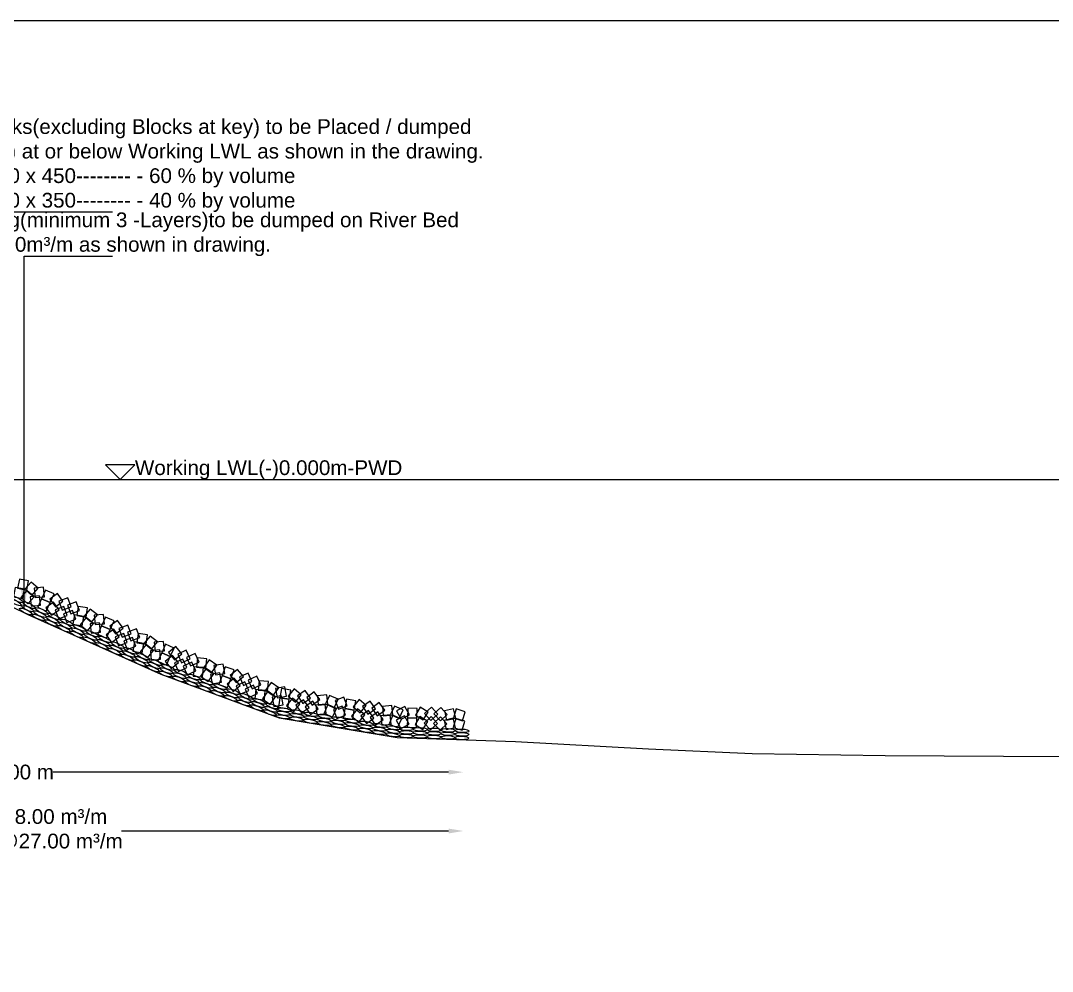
# Model space of a CAD drawing. Header units: inches. Extents: x 89000 to 1304432, y -10828 to 220529.
# Drawn here: x 854501 to 858004, y 175971 to 179201 of the extents above; entities that cross this region are included whole.
import ezdxf

# ---------------------------------------------------------------- set-up
doc = ezdxf.new("R2010")
doc.units = ezdxf.units.IN
doc.header["$LTSCALE"] = 7
doc.header["$MEASUREMENT"] = 0
for name, color, linetype, lineweight in [('Cross Section Labels', 7, 'Continuous', 9), ('Existing_Bed_Level for Xsection', 7, 'Continuous', 25), ('Long Section Labels', 7, 'Continuous', 9)]:
    doc.layers.add(name, color=color, linetype=linetype, lineweight=lineweight)
doc.styles.get("Standard").update_dxf_attribs({"font": 'arial.ttf'})
doc.dimstyles.new('Appron Lebeling Style', dxfattribs={"dimtxt": 50, "dimasz": 50, "dimexe": 0.18, "dimexo": 0.0625, "dimgap": 0.09, "dimtad": 0, "dimtih": 1, "dimtoh": 1, "dimdec": 4, "dimzin": 0, "dimdsep": 46, "dimtxsty": 'Standard', "dimcen": 0.09, "dimse1": 1, "dimse2": 1, "dimadec": 0, "dimazin": 0, "dimtfac": 1, "dimtdec": 4, "dimtofl": 0, "dimtmove": 0, "dimatfit": 3, "dimfxl": 1, "dimtolj": 1, "dimtzin": 0, "dimarcsym": 0})
doc.dimstyles.get("Standard").update_dxf_attribs({"dimtxt": 0.18, "dimasz": 0.18, "dimexe": 0.18, "dimexo": 0.0625, "dimgap": 0.09, "dimtad": 0, "dimtih": 1, "dimtoh": 1, "dimdec": 4, "dimzin": 0, "dimdsep": 46, "dimtxsty": 'Standard', "dimcen": 0.09, "dimadec": 0, "dimazin": 0, "dimtfac": 1, "dimtdec": 4, "dimtofl": 0, "dimtmove": 0, "dimatfit": 3, "dimfxl": 1, "dimtolj": 1, "dimtzin": 0, "dimarcsym": 0})

# ---------------------------------------------------------------- blocks, each defined once
blk = doc.blocks.new('*D86')
at = {"layer": 'Cross Section Labels', "color": 0, "lineweight": -2, "transparency": 16777216}
for p, q in [((853021.5, 176648.1), (854363.9, 176648.1)), ((855953.5, 176648.1), (854611.1, 176648.1))]:
    blk.add_line(p, q, dxfattribs=at)
at = {"layer": 'Cross Section Labels', "color": 0, "transparency": 16777216}
for points in [[(853021.5, 176656.4), (853021.5, 176639.8), (852971.5, 176648.1)], [(855953.5, 176656.4), (855953.5, 176639.8), (856003.5, 176648.1)]]:
    blk.add_solid(points, dxfattribs=at)
at = {"layer": 'Defpoints', "color": 0, "transparency": 16777216}
for p in [(852971.5, 177642.1), (856003.5, 176758), (856003.5, 176648.1)]:
    blk.add_point(p, dxfattribs=at)
at = {"layer": 'Cross Section Labels', "color": 0, "transparency": 16777216, "insert": (854487.5, 176648.1), "char_height": 50, "attachment_point": 5}
blk.add_mtext('\\A1;45.00 m', dxfattribs=at)
blk = doc.blocks.new('*D87')
at = {"layer": 'Cross Section Labels', "color": 0, "lineweight": -2, "transparency": 16777216}
for p, q in [((853021.5, 176448.1), (854131.9, 176448.1)), ((855953.5, 176448.1), (854843.1, 176448.1))]:
    blk.add_line(p, q, dxfattribs=at)
at = {"layer": 'Cross Section Labels', "color": 0, "transparency": 16777216}
for points in [[(853021.5, 176456.4), (853021.5, 176439.8), (852971.5, 176448.1)], [(855953.5, 176456.4), (855953.5, 176439.8), (856003.5, 176448.1)]]:
    blk.add_solid(points, dxfattribs=at)
at = {"layer": 'Defpoints', "color": 0, "transparency": 16777216}
for p in [(852971.5, 177642.1), (856003.5, 176758), (856003.5, 176448.1)]:
    blk.add_point(p, dxfattribs=at)
at = {"layer": 'Cross Section Labels', "color": 0, "transparency": 16777216, "insert": (854487.5, 176448.1), "char_height": 50, "attachment_point": 5}
blk.add_mtext('\\A1;Block @18.00 m³/m ^JGoo Bag @27.00 m³/m ', dxfattribs=at)
blk = doc.blocks.new('*D88')
at = {"layer": 'Cross Section Labels', "color": 0, "lineweight": -2, "transparency": 16777216}
for p, q in [((853021.5, 176648.1), (854363.9, 176648.1)), ((855953.5, 176648.1), (854611.1, 176648.1))]:
    blk.add_line(p, q, dxfattribs=at)
at = {"layer": 'Cross Section Labels', "color": 0, "transparency": 16777216}
for points in [[(853021.5, 176656.4), (853021.5, 176639.8), (852971.5, 176648.1)], [(855953.5, 176656.4), (855953.5, 176639.8), (856003.5, 176648.1)]]:
    blk.add_solid(points, dxfattribs=at)
at = {"layer": 'Defpoints', "color": 0, "transparency": 16777216}
for p in [(852971.5, 177642.1), (856003.5, 176758), (856003.5, 176648.1)]:
    blk.add_point(p, dxfattribs=at)
at = {"layer": 'Cross Section Labels', "color": 0, "transparency": 16777216, "insert": (854487.5, 176648.1), "char_height": 50, "attachment_point": 5}
blk.add_mtext('\\A1;45.00 m', dxfattribs=at)
blk = doc.blocks.new('*D89')
at = {"layer": 'Cross Section Labels', "color": 0, "lineweight": -2, "transparency": 16777216}
for p, q in [((853021.5, 176448.1), (854131.9, 176448.1)), ((855953.5, 176448.1), (854843.1, 176448.1))]:
    blk.add_line(p, q, dxfattribs=at)
at = {"layer": 'Cross Section Labels', "color": 0, "transparency": 16777216}
for points in [[(853021.5, 176456.4), (853021.5, 176439.8), (852971.5, 176448.1)], [(855953.5, 176456.4), (855953.5, 176439.8), (856003.5, 176448.1)]]:
    blk.add_solid(points, dxfattribs=at)
at = {"layer": 'Defpoints', "color": 0, "transparency": 16777216}
for p in [(852971.5, 177642.1), (856003.5, 176758), (856003.5, 176448.1)]:
    blk.add_point(p, dxfattribs=at)
at = {"layer": 'Cross Section Labels', "color": 0, "transparency": 16777216, "insert": (854487.5, 176448.1), "char_height": 50, "attachment_point": 5}
blk.add_mtext('\\A1;Block @18.00 m³/m ^JGoo Bag @27.00 m³/m ', dxfattribs=at)

msp = doc.modelspace()

# ---------------------------------------------------------------- linework, layer by layer
msp.add_lwpolyline([(851459.68143, 179200.63194), (861459.68143, 179200.63194), (861459.68143, 172129.63194), (851459.68143, 172129.63194)], close=True)
at = {"layer": 'Cross Section Labels'}
msp.add_lwpolyline([(854838.54199, 177642.09194), (854888.54199, 177692.09194), (854788.54199, 177692.09194)], close=True, dxfattribs=at)
msp.add_lwpolyline([(854838.54199, 177642.09194), (854888.54199, 177692.09194), (854788.54199, 177692.09194)], close=True, dxfattribs=at)
at = {"layer": 'Existing_Bed_Level for Xsection'}
for points in [[(852459.68143, 177686.11194), (852598.67595, 177677.59194), (852737.71897, 177661.97194), (852876.76198, 177649.19194), (853085.27801, 177633.57194), (853224.32102, 177615.82194), (853432.83705, 177599.49194), (853571.88006, 177573.22194), (853780.39609, 177537.01194), (854173.10112, 177355.96194), (854525.12647, 177183.43194), (854976.35646, 176980.37194), (855377.98606, 176831.98194), (855779.61659, 176765.95194), (856181.24789, 176751.75194), (856633.03241, 176727.61194), (856984.51227, 176711.28194), (857436.30324, 176704.89194), (858038.75668, 176700.63194), (858490.84471, 176711.28194)], [(852459.68143, 177686.11194), (852598.67595, 177677.59194), (852737.71897, 177661.97194), (852876.76198, 177649.19194), (853085.27801, 177633.57194), (853224.32102, 177615.82194), (853432.83705, 177599.49194), (853571.88006, 177573.22194), (853780.39609, 177537.01194), (854173.10112, 177355.96194), (854525.12647, 177183.43194), (854976.35646, 176980.37194), (855377.98606, 176831.98194), (855779.61659, 176765.95194), (856181.24789, 176751.75194), (856633.03241, 176727.61194), (856984.51227, 176711.28194), (857436.30324, 176704.89194), (858038.75668, 176700.63194), (858490.84471, 176711.28194)], [(852459.68143, 177642.09194), (858490.84471, 177642.09194)], [(852459.68143, 177642.09194), (858490.84471, 177642.09194)]]:
    msp.add_lwpolyline(points, dxfattribs=at)
at = {"layer": 'Long Section Labels'}
for points in [[(854513.45434, 177269.05939), (854482.10186, 177275.20953), (854475.95172, 177243.85705), (854507.3042, 177237.70691)], [(854513.45434, 177269.05939), (854482.10186, 177275.20953), (854475.95172, 177243.85705), (854507.3042, 177237.70691)], [(854527.5153, 177297.74897), (854496.16282, 177303.89911), (854490.01268, 177272.54663), (854521.36516, 177266.39649)], [(854527.5153, 177297.74897), (854496.16282, 177303.89911), (854490.01268, 177272.54663), (854521.36516, 177266.39649)], [(854559.99388, 177272.61508), (854535.92533, 177293.62716), (854514.91325, 177269.55861), (854538.9818, 177248.54653)], [(854559.99388, 177272.61508), (854535.92533, 177293.62716), (854514.91325, 177269.55861), (854538.9818, 177248.54653)], [(854578.00296, 177275.82474), (854546.21301, 177272.6308), (854549.40695, 177240.84084), (854581.1969, 177244.03478)], [(854578.00296, 177275.82474), (854546.21301, 177272.6308), (854549.40695, 177240.84084), (854581.1969, 177244.03478)], [(854545.93293, 177243.9255), (854521.86438, 177264.93758), (854500.8523, 177240.86903), (854524.92085, 177219.85695)], [(854545.93293, 177243.9255), (854521.86438, 177264.93758), (854500.8523, 177240.86903), (854524.92085, 177219.85695)], [(854564.89146, 177246.689), (854533.10151, 177243.49506), (854536.29545, 177211.70511), (854568.0854, 177214.89905)], [(854564.89146, 177246.689), (854533.10151, 177243.49506), (854536.29545, 177211.70511), (854568.0854, 177214.89905)], [(854600.85281, 177224.09767), (854571.71707, 177237.20917), (854558.60557, 177208.07344), (854587.74131, 177194.96194)], [(854600.85281, 177224.09767), (854571.71707, 177237.20917), (854558.60557, 177208.07344), (854587.74131, 177194.96194)], [(854613.96431, 177253.23341), (854584.82857, 177266.34491), (854571.71707, 177237.20917), (854600.85281, 177224.09767)], [(854613.96431, 177253.23341), (854584.82857, 177266.34491), (854571.71707, 177237.20917), (854600.85281, 177224.09767)], [(854644.27824, 177228.50003), (854625.58618, 177254.4116), (854599.67461, 177235.71955), (854618.36667, 177209.80797)], [(854644.27824, 177228.50003), (854625.58618, 177254.4116), (854599.67461, 177235.71955), (854618.36667, 177209.80797)], [(854660.39159, 177239.59667), (854630.51378, 177228.27772), (854641.83273, 177198.39991), (854671.71054, 177209.71885)], [(854660.39159, 177239.59667), (854630.51378, 177228.27772), (854641.83273, 177198.39991), (854671.71054, 177209.71885)], [(854631.16674, 177199.36429), (854612.47468, 177225.27587), (854586.56311, 177206.58381), (854605.25517, 177180.67224)], [(854631.16674, 177199.36429), (854612.47468, 177225.27587), (854586.56311, 177206.58381), (854605.25517, 177180.67224)], [(854647.28009, 177210.46094), (854617.40228, 177199.14199), (854628.72123, 177169.26417), (854658.59904, 177180.58312)], [(854647.28009, 177210.46094), (854617.40228, 177199.14199), (854628.72123, 177169.26417), (854658.59904, 177180.58312)], [(854700.85366, 177196.62376), (854689.51092, 177226.49255), (854659.64213, 177215.14981), (854670.98487, 177185.28102)], [(854700.85366, 177196.62376), (854689.51092, 177226.49255), (854659.64213, 177215.14981), (854670.98487, 177185.28102)], [(854727.71114, 177205.98527), (854696.17365, 177211.1028), (854691.05612, 177179.5653), (854722.59361, 177174.44778)], [(854727.71114, 177205.98527), (854696.17365, 177211.1028), (854691.05612, 177179.5653), (854722.59361, 177174.44778)], [(854760.99736, 177181.93119), (854736.25196, 177202.14178), (854716.04137, 177177.39638), (854740.78677, 177157.18579)], [(854760.99736, 177181.93119), (854736.25196, 177202.14178), (854716.04137, 177177.39638), (854740.78677, 177157.18579)], [(854687.74216, 177167.48803), (854676.39942, 177197.35682), (854646.53063, 177186.01408), (854657.87337, 177156.14529)], [(854687.74216, 177167.48803), (854676.39942, 177197.35682), (854646.53063, 177186.01408), (854657.87337, 177156.14529)], [(854714.59964, 177176.84953), (854683.06215, 177181.96706), (854677.94462, 177150.42957), (854709.48211, 177145.31204)], [(854714.59964, 177176.84953), (854683.06215, 177181.96706), (854677.94462, 177150.42957), (854709.48211, 177145.31204)], [(854747.88586, 177152.79546), (854723.14046, 177173.00604), (854702.92987, 177148.26064), (854727.67527, 177128.05006)], [(854747.88586, 177152.79546), (854723.14046, 177173.00604), (854702.92987, 177148.26064), (854727.67527, 177128.05006)], [(854781.95311, 177184.04423), (854750.16315, 177180.85029), (854753.35709, 177149.06034), (854785.14705, 177152.25428)], [(854781.95311, 177184.04423), (854750.16315, 177180.85029), (854753.35709, 177149.06034), (854785.14705, 177152.25428)], [(854817.91445, 177161.4529), (854788.77872, 177174.5644), (854775.66722, 177145.42867), (854804.80295, 177132.31717)], [(854817.91445, 177161.4529), (854788.77872, 177174.5644), (854775.66722, 177145.42867), (854804.80295, 177132.31717)], [(854768.84161, 177154.9085), (854737.05165, 177151.71456), (854740.24559, 177119.9246), (854772.03555, 177123.11854)], [(854768.84161, 177154.9085), (854737.05165, 177151.71456), (854740.24559, 177119.9246), (854772.03555, 177123.11854)], [(854804.80295, 177132.31717), (854775.66722, 177145.42867), (854762.55572, 177116.29293), (854791.69145, 177103.18143)], [(854804.80295, 177132.31717), (854775.66722, 177145.42867), (854762.55572, 177116.29293), (854791.69145, 177103.18143)], [(854835.11688, 177107.58379), (854816.42483, 177133.49536), (854790.51326, 177114.80331), (854809.20531, 177088.89174)], [(854835.11688, 177107.58379), (854816.42483, 177133.49536), (854790.51326, 177114.80331), (854809.20531, 177088.89174)], [(854848.22838, 177136.71953), (854829.53633, 177162.6311), (854803.62476, 177143.93904), (854822.31681, 177118.02747)], [(854848.22838, 177136.71953), (854829.53633, 177162.6311), (854803.62476, 177143.93904), (854822.31681, 177118.02747)], [(854864.34174, 177147.81617), (854834.46392, 177136.49722), (854845.78287, 177106.6194), (854875.66069, 177117.93835)], [(854864.34174, 177147.81617), (854834.46392, 177136.49722), (854845.78287, 177106.6194), (854875.66069, 177117.93835)], [(854904.8038, 177104.84326), (854893.46107, 177134.71205), (854863.59227, 177123.36931), (854874.93501, 177093.50052)], [(854904.8038, 177104.84326), (854893.46107, 177134.71205), (854863.59227, 177123.36931), (854874.93501, 177093.50052)], [(854851.23024, 177118.68043), (854821.35242, 177107.36148), (854832.67137, 177077.48367), (854862.54919, 177088.80262)], [(854851.23024, 177118.68043), (854821.35242, 177107.36148), (854832.67137, 177077.48367), (854862.54919, 177088.80262)], [(854891.6923, 177075.70752), (854880.34957, 177105.57631), (854850.48077, 177094.23358), (854861.82351, 177064.36478)], [(854891.6923, 177075.70752), (854880.34957, 177105.57631), (854850.48077, 177094.23358), (854861.82351, 177064.36478)], [(854931.66128, 177114.20477), (854900.12379, 177119.32229), (854895.00626, 177087.7848), (854926.54376, 177082.66727)], [(854931.66128, 177114.20477), (854900.12379, 177119.32229), (854895.00626, 177087.7848), (854926.54376, 177082.66727)], [(854964.9475, 177090.15069), (854940.2021, 177110.36127), (854919.99152, 177085.61588), (854944.73692, 177065.40529)], [(854964.9475, 177090.15069), (854940.2021, 177110.36127), (854919.99152, 177085.61588), (854944.73692, 177065.40529)], [(854918.54978, 177085.06903), (854887.01229, 177090.18656), (854881.89476, 177058.64907), (854913.43226, 177053.53154)], [(854918.54978, 177085.06903), (854887.01229, 177090.18656), (854881.89476, 177058.64907), (854913.43226, 177053.53154)], [(854951.836, 177061.01495), (854927.0906, 177081.22554), (854906.88002, 177056.48014), (854931.62542, 177036.26956)], [(854951.836, 177061.01495), (854927.0906, 177081.22554), (854906.88002, 177056.48014), (854931.62542, 177036.26956)], [(854972.79175, 177063.12799), (854941.0018, 177059.93405), (854944.19574, 177028.1441), (854975.98569, 177031.33804)], [(854972.79175, 177063.12799), (854941.0018, 177059.93405), (854944.19574, 177028.1441), (854975.98569, 177031.33804)], [(854985.90325, 177092.26373), (854954.1133, 177089.06979), (854957.30724, 177057.27983), (854989.09719, 177060.47377)], [(854985.90325, 177092.26373), (854954.1133, 177089.06979), (854957.30724, 177057.27983), (854989.09719, 177060.47377)], [(855021.8646, 177069.6724), (854992.72886, 177082.7839), (854979.61736, 177053.64816), (855008.7531, 177040.53666)], [(855021.8646, 177069.6724), (854992.72886, 177082.7839), (854979.61736, 177053.64816), (855008.7531, 177040.53666)], [(855047.54982, 177050.00957), (855027.11693, 177074.57172), (855002.55478, 177054.13884), (855022.98767, 177029.57668)], [(855047.54982, 177050.00957), (855027.11693, 177074.57172), (855002.55478, 177054.13884), (855022.98767, 177029.57668)], [(855062.86035, 177062.19001), (855033.83339, 177048.83945), (855047.18395, 177019.81248), (855076.21092, 177033.16305)], [(855062.86035, 177062.19001), (855033.83339, 177048.83945), (855047.18395, 177019.81248), (855076.21092, 177033.16305)], [(855008.7531, 177040.53666), (854979.61736, 177053.64816), (854966.50586, 177024.51243), (854995.6416, 177011.40093)], [(855008.7531, 177040.53666), (854979.61736, 177053.64816), (854966.50586, 177024.51243), (854995.6416, 177011.40093)], [(855036.47687, 177020.03971), (855016.04398, 177044.60187), (854991.48182, 177024.16898), (855011.91471, 176999.60683)], [(855036.47687, 177020.03971), (855016.04398, 177044.60187), (854991.48182, 177024.16898), (855011.91471, 176999.60683)], [(855051.7874, 177032.22016), (855022.76043, 177018.86959), (855036.111, 176989.84262), (855065.13797, 177003.19319)], [(855051.7874, 177032.22016), (855022.76043, 177018.86959), (855036.111, 176989.84262), (855065.13797, 177003.19319)], [(855106.18701, 177022.10697), (855092.81333, 177051.12329), (855063.79701, 177037.74961), (855077.17068, 177008.73329)], [(855106.18701, 177022.10697), (855092.81333, 177051.12329), (855063.79701, 177037.74961), (855077.17068, 177008.73329)], [(855132.33568, 177033.29665), (855100.52055, 177036.22916), (855097.58804, 177004.41402), (855129.40318, 177001.48152)], [(855132.33568, 177033.29665), (855100.52055, 177036.22916), (855097.58804, 177004.41402), (855129.40318, 177001.48152)], [(855167.20007, 177011.59308), (855141.12101, 177030.05074), (855122.66336, 177003.97168), (855148.74242, 176985.51402)], [(855167.20007, 177011.59308), (855141.12101, 177030.05074), (855122.66336, 177003.97168), (855148.74242, 176985.51402)], [(855095.11406, 176992.13711), (855081.74038, 177021.15344), (855052.72405, 177007.77976), (855066.09773, 176978.76343)], [(855095.11406, 176992.13711), (855081.74038, 177021.15344), (855052.72405, 177007.77976), (855066.09773, 176978.76343)], [(855121.26273, 177003.3268), (855089.44759, 177006.2593), (855086.51509, 176974.44416), (855118.33022, 176971.51166)], [(855121.26273, 177003.3268), (855089.44759, 177006.2593), (855086.51509, 176974.44416), (855118.33022, 176971.51166)], [(855156.12712, 176981.62323), (855130.04806, 177000.08088), (855111.5904, 176974.00182), (855137.66946, 176955.54417)], [(855156.12712, 176981.62323), (855130.04806, 177000.08088), (855111.5904, 176974.00182), (855137.66946, 176955.54417)], [(855187.96044, 177015.14491), (855156.46609, 177009.7683), (855161.8427, 176978.27394), (855193.33705, 176983.65055)], [(855187.96044, 177015.14491), (855156.46609, 177009.7683), (855161.8427, 176978.27394), (855193.33705, 176983.65055)], [(855225.39283, 176995.08492), (855195.42298, 177006.15787), (855184.35002, 176976.18802), (855214.31987, 176965.11506)], [(855225.39283, 176995.08492), (855195.42298, 177006.15787), (855184.35002, 176976.18802), (855214.31987, 176965.11506)], [(855257.3388, 176972.49888), (855236.90591, 176997.06104), (855212.34376, 176976.62815), (855232.77664, 176952.06599)], [(855257.3388, 176972.49888), (855236.90591, 176997.06104), (855212.34376, 176976.62815), (855232.77664, 176952.06599)], [(855176.88749, 176985.17505), (855145.39313, 176979.79844), (855150.76974, 176948.30409), (855182.2641, 176953.6807)], [(855176.88749, 176985.17505), (855145.39313, 176979.79844), (855150.76974, 176948.30409), (855182.2641, 176953.6807)], [(855214.31987, 176965.11506), (855184.35002, 176976.18802), (855173.27706, 176946.21817), (855203.24692, 176935.14521)], [(855214.31987, 176965.11506), (855184.35002, 176976.18802), (855173.27706, 176946.21817), (855203.24692, 176935.14521)], [(855246.26585, 176942.52902), (855225.83296, 176967.09118), (855201.2708, 176946.65829), (855221.70369, 176922.09614)], [(855246.26585, 176942.52902), (855225.83296, 176967.09118), (855201.2708, 176946.65829), (855221.70369, 176922.09614)], [(855272.64933, 176984.67933), (855243.62236, 176971.32876), (855256.97293, 176942.30179), (855285.9999, 176955.65236)], [(855272.64933, 176984.67933), (855243.62236, 176971.32876), (855256.97293, 176942.30179), (855285.9999, 176955.65236)], [(855315.97599, 176944.59628), (855302.60231, 176973.61261), (855273.58598, 176960.23893), (855286.95966, 176931.2226)], [(855315.97599, 176944.59628), (855302.60231, 176973.61261), (855273.58598, 176960.23893), (855286.95966, 176931.2226)], [(855342.12466, 176955.78596), (855310.30952, 176958.71847), (855307.37702, 176926.90333), (855339.19216, 176923.97083)], [(855342.12466, 176955.78596), (855310.30952, 176958.71847), (855307.37702, 176926.90333), (855339.19216, 176923.97083)], [(855261.57638, 176954.70947), (855232.54941, 176941.3589), (855245.89998, 176912.33194), (855274.92695, 176925.6825)], [(855261.57638, 176954.70947), (855232.54941, 176941.3589), (855245.89998, 176912.33194), (855274.92695, 176925.6825)], [(855304.90303, 176914.62642), (855291.52935, 176943.64275), (855262.51303, 176930.26907), (855275.88671, 176901.25275)], [(855304.90303, 176914.62642), (855291.52935, 176943.64275), (855262.51303, 176930.26907), (855275.88671, 176901.25275)], [(855331.05171, 176925.81611), (855299.23657, 176928.74861), (855296.30407, 176896.93348), (855328.1192, 176894.00097)], [(855331.05171, 176925.81611), (855299.23657, 176928.74861), (855296.30407, 176896.93348), (855328.1192, 176894.00097)], [(855365.9161, 176904.11254), (855339.83704, 176922.5702), (855321.37938, 176896.49113), (855347.45844, 176878.03348)], [(855365.9161, 176904.11254), (855339.83704, 176922.5702), (855321.37938, 176896.49113), (855347.45844, 176878.03348)], [(855376.98905, 176934.08239), (855350.90999, 176952.54005), (855332.45234, 176926.46099), (855358.5314, 176908.00333)], [(855376.98905, 176934.08239), (855350.90999, 176952.54005), (855332.45234, 176926.46099), (855358.5314, 176908.00333)], [(855397.74942, 176937.63422), (855366.25507, 176932.25761), (855371.63168, 176900.76325), (855403.12603, 176906.13986)], [(855397.74942, 176937.63422), (855366.25507, 176932.25761), (855371.63168, 176900.76325), (855403.12603, 176906.13986)], [(855417.89599, 176926.87447), (855386.36921, 176932.05762), (855381.18606, 176900.53085), (855412.71283, 176895.34769)], [(855417.89599, 176926.87447), (855386.36921, 176932.05762), (855381.18606, 176900.53085), (855412.71283, 176895.34769)], [(855453.54823, 176910.7626), (855428.82469, 176930.99993), (855408.58736, 176906.2764), (855433.3109, 176886.03907)], [(855453.54823, 176910.7626), (855428.82469, 176930.99993), (855408.58736, 176906.2764), (855433.3109, 176886.03907)], [(855466.26849, 176925.62768), (855440.30323, 176907.01027), (855458.92065, 176881.04502), (855484.8859, 176899.66243)], [(855466.26849, 176925.62768), (855440.30323, 176907.01027), (855458.92065, 176881.04502), (855484.8859, 176899.66243)], [(855516.41559, 176894.49703), (855497.77751, 176920.44745), (855471.82709, 176901.80936), (855490.46517, 176875.85894)], [(855516.41559, 176894.49703), (855497.77751, 176920.44745), (855471.82709, 176901.80936), (855490.46517, 176875.85894)], [(855386.67647, 176907.66437), (855355.18211, 176902.28776), (855360.55872, 176870.7934), (855392.05308, 176876.17001)], [(855386.67647, 176907.66437), (855355.18211, 176902.28776), (855360.55872, 176870.7934), (855392.05308, 176876.17001)], [(855412.71283, 176895.34769), (855381.18606, 176900.53085), (855376.0029, 176869.00407), (855407.52968, 176863.82092)], [(855412.71283, 176895.34769), (855381.18606, 176900.53085), (855376.0029, 176869.00407), (855407.52968, 176863.82092)], [(855448.36507, 176879.23583), (855423.64154, 176899.47316), (855403.40421, 176874.74963), (855428.12774, 176854.5123)], [(855448.36507, 176879.23583), (855423.64154, 176899.47316), (855403.40421, 176874.74963), (855428.12774, 176854.5123)], [(855461.08533, 176894.10091), (855435.12008, 176875.4835), (855453.7375, 176849.51824), (855479.70275, 176868.13566)], [(855461.08533, 176894.10091), (855435.12008, 176875.4835), (855453.7375, 176849.51824), (855479.70275, 176868.13566)], [(855511.23244, 176862.97026), (855492.59435, 176888.92067), (855466.64393, 176870.28259), (855485.28202, 176844.33217)], [(855511.23244, 176862.97026), (855492.59435, 176888.92067), (855466.64393, 176870.28259), (855485.28202, 176844.33217)], [(855539.96503, 176910.44652), (855508.17164, 176907.28695), (855511.3312, 176875.49356), (855543.12459, 176878.65313)], [(855539.96503, 176910.44652), (855508.17164, 176907.28695), (855511.3312, 176875.49356), (855543.12459, 176878.65313)], [(855578.31513, 176895.75502), (855549.20675, 176908.92713), (855536.03464, 176879.81875), (855565.14302, 176866.64664)], [(855578.31513, 176895.75502), (855549.20675, 176908.92713), (855536.03464, 176879.81875), (855565.14302, 176866.64664)], [(855598.02394, 176903.18276), (855568.12263, 176891.92602), (855579.37938, 176862.02471), (855609.28069, 176873.28145)], [(855598.02394, 176903.18276), (855568.12263, 176891.92602), (855579.37938, 176862.02471), (855609.28069, 176873.28145)], [(855638.5834, 176890.59239), (855607.05662, 176895.77554), (855601.87347, 176864.24877), (855633.40024, 176859.06562)], [(855638.5834, 176890.59239), (855607.05662, 176895.77554), (855601.87347, 176864.24877), (855633.40024, 176859.06562)], [(855674.23564, 176874.48053), (855649.5121, 176894.71786), (855629.27478, 176869.99433), (855653.99831, 176849.757)], [(855674.23564, 176874.48053), (855649.5121, 176894.71786), (855629.27478, 176869.99433), (855653.99831, 176849.757)], [(855686.9559, 176889.34561), (855660.99065, 176870.72819), (855679.60806, 176844.76294), (855705.57331, 176863.38035)], [(855686.9559, 176889.34561), (855660.99065, 176870.72819), (855679.60806, 176844.76294), (855705.57331, 176863.38035)], [(855534.78187, 176878.91975), (855502.98848, 176875.76018), (855506.14805, 176843.96679), (855537.94144, 176847.12636)], [(855534.78187, 176878.91975), (855502.98848, 176875.76018), (855506.14805, 176843.96679), (855537.94144, 176847.12636)], [(855573.13198, 176864.22825), (855544.0236, 176877.40036), (855530.85149, 176848.29198), (855559.95987, 176835.11987)], [(855573.13198, 176864.22825), (855544.0236, 176877.40036), (855530.85149, 176848.29198), (855559.95987, 176835.11987)], [(855592.84079, 176871.65599), (855562.93948, 176860.39924), (855574.19622, 176830.49794), (855604.09753, 176841.75468)], [(855592.84079, 176871.65599), (855562.93948, 176860.39924), (855574.19622, 176830.49794), (855604.09753, 176841.75468)], [(855633.40024, 176859.06562), (855601.87347, 176864.24877), (855596.69032, 176832.722), (855628.21709, 176827.53884)], [(855633.40024, 176859.06562), (855601.87347, 176864.24877), (855596.69032, 176832.722), (855628.21709, 176827.53884)], [(855669.05248, 176842.95375), (855644.32895, 176863.19108), (855624.09162, 176838.46755), (855648.81515, 176818.23022)], [(855669.05248, 176842.95375), (855644.32895, 176863.19108), (855624.09162, 176838.46755), (855648.81515, 176818.23022)], [(855681.77274, 176857.81883), (855655.80749, 176839.20142), (855674.42491, 176813.23617), (855700.39016, 176831.85358)], [(855681.77274, 176857.81883), (855655.80749, 176839.20142), (855674.42491, 176813.23617), (855700.39016, 176831.85358)], [(855731.91985, 176826.68818), (855713.28176, 176852.6386), (855687.33135, 176834.00051), (855705.96943, 176808.05009)], [(855731.91985, 176826.68818), (855713.28176, 176852.6386), (855687.33135, 176834.00051), (855705.96943, 176808.05009)], [(855737.103, 176858.21495), (855718.46492, 176884.16537), (855692.5145, 176865.52729), (855711.15259, 176839.57687)], [(855737.103, 176858.21495), (855718.46492, 176884.16537), (855692.5145, 176865.52729), (855711.15259, 176839.57687)], [(855760.65244, 176874.16444), (855728.85905, 176871.00488), (855732.01861, 176839.21149), (855763.812, 176842.37105)], [(855760.65244, 176874.16444), (855728.85905, 176871.00488), (855732.01861, 176839.21149), (855763.812, 176842.37105)], [(855799.00255, 176859.47295), (855769.89416, 176872.64506), (855756.72205, 176843.53668), (855785.83043, 176830.36456)], [(855799.00255, 176859.47295), (855769.89416, 176872.64506), (855756.72205, 176843.53668), (855785.83043, 176830.36456)], [(855805.54675, 176871.05511), (855777.32109, 176856.08465), (855792.29155, 176827.85899), (855820.51721, 176842.82945)], [(855805.54675, 176871.05511), (855777.32109, 176856.08465), (855792.29155, 176827.85899), (855820.51721, 176842.82945)], [(855847.37868, 176863.72871), (855815.44863, 176864.85762), (855814.31972, 176832.92757), (855846.24977, 176831.79866)], [(855847.37868, 176863.72871), (855815.44863, 176864.85762), (855814.31972, 176832.92757), (855846.24977, 176831.79866)], [(855884.79144, 176852.28495), (855857.69352, 176869.21142), (855840.76705, 176842.1135), (855867.86497, 176825.18703)], [(855884.79144, 176852.28495), (855857.69352, 176869.21142), (855840.76705, 176842.1135), (855867.86497, 176825.18703)], [(855895.51655, 176868.64795), (855872.13166, 176846.87756), (855893.90204, 176823.49268), (855917.28693, 176845.26306)], [(855895.51655, 176868.64795), (855872.13166, 176846.87756), (855893.90204, 176823.49268), (855917.28693, 176845.26306)], [(855949.21762, 176844.15213), (855927.42862, 176867.51967), (855904.06107, 176845.73067), (855925.85007, 176822.36313)], [(855949.21762, 176844.15213), (855927.42862, 176867.51967), (855904.06107, 176845.73067), (855925.85007, 176822.36313)], [(855970.54584, 176862.96884), (855939.41304, 176855.78894), (855946.59295, 176824.65613), (855977.72575, 176831.83604)], [(855970.54584, 176862.96884), (855939.41304, 176855.78894), (855946.59295, 176824.65613), (855977.72575, 176831.83604)], [(856010.45378, 176853.27723), (855979.90579, 176862.63791), (855970.54511, 176832.08991), (856001.0931, 176822.72923)], [(856010.45378, 176853.27723), (855979.90579, 176862.63791), (855970.54511, 176832.08991), (856001.0931, 176822.72923)], [(855755.46928, 176842.63767), (855723.67589, 176839.4781), (855726.83546, 176807.68471), (855758.62885, 176810.84428)], [(855755.46928, 176842.63767), (855723.67589, 176839.4781), (855726.83546, 176807.68471), (855758.62885, 176810.84428)], [(855793.81939, 176827.94617), (855764.71101, 176841.11829), (855751.5389, 176812.0099), (855780.64728, 176798.83779)], [(855793.81939, 176827.94617), (855764.71101, 176841.11829), (855751.5389, 176812.0099), (855780.64728, 176798.83779)], [(855804.41783, 176839.12506), (855776.19218, 176824.1546), (855791.16264, 176795.92894), (855819.38829, 176810.8994)], [(855804.41783, 176839.12506), (855776.19218, 176824.1546), (855791.16264, 176795.92894), (855819.38829, 176810.8994)], [(855846.24977, 176831.79866), (855814.31972, 176832.92757), (855813.1908, 176800.99752), (855845.12085, 176799.86861)], [(855846.24977, 176831.79866), (855814.31972, 176832.92757), (855813.1908, 176800.99752), (855845.12085, 176799.86861)], [(855883.66253, 176820.3549), (855856.56461, 176837.28137), (855839.63814, 176810.18345), (855866.73606, 176793.25698)], [(855883.66253, 176820.3549), (855856.56461, 176837.28137), (855839.63814, 176810.18345), (855866.73606, 176793.25698)], [(855894.38763, 176836.7179), (855871.00275, 176814.94751), (855892.77313, 176791.56263), (855916.15802, 176813.33301)], [(855894.38763, 176836.7179), (855871.00275, 176814.94751), (855892.77313, 176791.56263), (855916.15802, 176813.33301)], [(855948.0887, 176812.22208), (855926.2997, 176835.58962), (855902.93216, 176813.80062), (855924.72116, 176790.43308)], [(855948.0887, 176812.22208), (855926.2997, 176835.58962), (855902.93216, 176813.80062), (855924.72116, 176790.43308)], [(855969.41693, 176831.03879), (855938.28413, 176823.85889), (855945.46403, 176792.72608), (855976.59684, 176799.90599)], [(855969.41693, 176831.03879), (855938.28413, 176823.85889), (855945.46403, 176792.72608), (855976.59684, 176799.90599)], [(856009.32487, 176821.34718), (855978.77687, 176830.70786), (855969.41619, 176800.15986), (855999.96419, 176790.79918)], [(856009.32487, 176821.34718), (855978.77687, 176830.70786), (855969.41619, 176800.15986), (855999.96419, 176790.79918)]]:
    msp.add_lwpolyline(points, close=True, dxfattribs=at)
for centre, major_axis in [((854481.14553, 177225.14983), (21.21754, -10.39886)), ((854481.14553, 177225.14983), (21.21754, -10.39886)), ((854486.45745, 177235.98811), (21.21754, -10.39886)), ((854486.45745, 177235.98811), (21.21754, -10.39886)), ((854518.26869, 177193.51382), (21.21754, -10.39886)), ((854518.26869, 177193.51382), (21.21754, -10.39886)), ((854523.58061, 177204.35211), (21.21754, -10.39886)), ((854523.58061, 177204.35211), (21.21754, -10.39886)), ((854528.89253, 177215.1904), (21.21754, -10.39886)), ((854528.89253, 177215.1904), (21.21754, -10.39886)), ((854570.94286, 177195.90355), (21.54749, -9.69668)), ((854570.94286, 177195.90355), (21.54749, -9.69668)), ((854561.03639, 177173.88988), (21.54749, -9.69668)), ((854561.03639, 177173.88988), (21.54749, -9.69668)), ((854565.98962, 177184.89672), (21.54749, -9.69668)), ((854565.98962, 177184.89672), (21.54749, -9.69668)), ((854604.13138, 177154.49652), (21.54749, -9.69668)), ((854604.13138, 177154.49652), (21.54749, -9.69668)), ((854609.08461, 177165.50335), (21.54749, -9.69668)), ((854609.08461, 177165.50335), (21.54749, -9.69668)), ((854614.03785, 177176.51018), (21.54749, -9.69668)), ((854614.03785, 177176.51018), (21.54749, -9.69668)), ((854657.13284, 177157.11682), (21.54749, -9.69668)), ((854657.13284, 177157.11682), (21.54749, -9.69668)), ((854647.22637, 177135.10315), (21.54749, -9.69668)), ((854647.22637, 177135.10315), (21.54749, -9.69668)), ((854652.1796, 177146.10998), (21.54749, -9.69668)), ((854652.1796, 177146.10998), (21.54749, -9.69668)), ((854695.27459, 177126.71662), (21.54749, -9.69668)), ((854695.27459, 177126.71662), (21.54749, -9.69668)), ((854700.22782, 177137.72345), (21.54749, -9.69668)), ((854700.22782, 177137.72345), (21.54749, -9.69668)), ((854743.32281, 177118.33009), (21.54749, -9.69668)), ((854743.32281, 177118.33009), (21.54749, -9.69668)), ((854690.32136, 177115.70979), (21.54749, -9.69668)), ((854690.32136, 177115.70979), (21.54749, -9.69668)), ((854733.41635, 177096.31642), (21.54749, -9.69668)), ((854733.41635, 177096.31642), (21.54749, -9.69668)), ((854738.36958, 177107.32325), (21.54749, -9.69668)), ((854738.36958, 177107.32325), (21.54749, -9.69668)), ((854781.46457, 177087.92989), (21.54749, -9.69668)), ((854781.46457, 177087.92989), (21.54749, -9.69668)), ((854786.4178, 177098.93672), (21.54749, -9.69668)), ((854786.4178, 177098.93672), (21.54749, -9.69668)), ((854776.51134, 177076.92305), (21.54749, -9.69668)), ((854776.51134, 177076.92305), (21.54749, -9.69668)), ((854819.60633, 177057.52969), (21.54749, -9.69668)), ((854819.60633, 177057.52969), (21.54749, -9.69668)), ((854824.55956, 177068.53652), (21.54749, -9.69668)), ((854824.55956, 177068.53652), (21.54749, -9.69668)), ((854829.51279, 177079.54335), (21.54749, -9.69668)), ((854829.51279, 177079.54335), (21.54749, -9.69668)), ((854867.65455, 177049.14315), (21.54749, -9.69668)), ((854867.65455, 177049.14315), (21.54749, -9.69668)), ((854872.60778, 177060.14999), (21.54749, -9.69668)), ((854872.60778, 177060.14999), (21.54749, -9.69668)), ((854862.70132, 177038.13632), (21.54749, -9.69668)), ((854862.70132, 177038.13632), (21.54749, -9.69668)), ((854905.7963, 177018.74295), (21.54749, -9.69668)), ((854905.7963, 177018.74295), (21.54749, -9.69668)), ((854910.74954, 177029.74979), (21.54749, -9.69668)), ((854910.74954, 177029.74979), (21.54749, -9.69668)), ((854915.70277, 177040.75662), (21.54749, -9.69668)), ((854915.70277, 177040.75662), (21.54749, -9.69668)), ((854958.79776, 177021.36326), (21.54749, -9.69668)), ((854958.79776, 177021.36326), (21.54749, -9.69668)), ((854948.89129, 176999.34959), (21.54749, -9.69668)), ((854948.89129, 176999.34959), (21.54749, -9.69668)), ((854953.84453, 177010.35642), (21.54749, -9.69668)), ((854953.84453, 177010.35642), (21.54749, -9.69668)), ((854991.97778, 176981.03407), (22.16437, -8.18907)), ((854991.97778, 176981.03407), (22.16437, -8.18907)), ((854996.1609, 176992.35602), (22.16437, -8.18907)), ((854996.1609, 176992.35602), (22.16437, -8.18907)), ((855000.34402, 177003.67796), (22.16437, -8.18907)), ((855000.34402, 177003.67796), (22.16437, -8.18907)), ((855044.67276, 176987.29983), (22.16437, -8.18907)), ((855044.67276, 176987.29983), (22.16437, -8.18907)), ((855036.30653, 176964.65594), (22.16437, -8.18907)), ((855036.30653, 176964.65594), (22.16437, -8.18907)), ((855040.48965, 176975.97788), (22.16437, -8.18907)), ((855040.48965, 176975.97788), (22.16437, -8.18907)), ((855080.63527, 176948.27781), (22.16437, -8.18907)), ((855080.63527, 176948.27781), (22.16437, -8.18907)), ((855084.81839, 176959.59975), (22.16437, -8.18907)), ((855084.81839, 176959.59975), (22.16437, -8.18907)), ((855089.00151, 176970.9217), (22.16437, -8.18907)), ((855089.00151, 176970.9217), (22.16437, -8.18907)), ((855133.33025, 176954.54357), (22.16437, -8.18907)), ((855133.33025, 176954.54357), (22.16437, -8.18907)), ((855124.96402, 176931.89968), (22.16437, -8.18907)), ((855124.96402, 176931.89968), (22.16437, -8.18907)), ((855129.14713, 176943.22162), (22.16437, -8.18907)), ((855129.14713, 176943.22162), (22.16437, -8.18907)), ((855169.29276, 176915.52154), (22.16437, -8.18907)), ((855169.29276, 176915.52154), (22.16437, -8.18907)), ((855173.47588, 176926.84349), (22.16437, -8.18907)), ((855173.47588, 176926.84349), (22.16437, -8.18907)), ((855177.65899, 176938.16543), (22.16437, -8.18907)), ((855177.65899, 176938.16543), (22.16437, -8.18907)), ((855217.80462, 176910.46536), (22.16437, -8.18907)), ((855217.80462, 176910.46536), (22.16437, -8.18907)), ((855221.98774, 176921.7873), (22.16437, -8.18907)), ((855221.98774, 176921.7873), (22.16437, -8.18907)), ((855213.62151, 176899.14341), (22.16437, -8.18907)), ((855213.62151, 176899.14341), (22.16437, -8.18907)), ((855257.95025, 176882.76528), (22.16437, -8.18907)), ((855257.95025, 176882.76528), (22.16437, -8.18907)), ((855262.13337, 176894.08723), (22.16437, -8.18907)), ((855262.13337, 176894.08723), (22.16437, -8.18907)), ((855266.31648, 176905.40917), (22.16437, -8.18907)), ((855266.31648, 176905.40917), (22.16437, -8.18907)), ((855306.46211, 176877.7091), (22.16437, -8.18907)), ((855306.46211, 176877.7091), (22.16437, -8.18907)), ((855310.64523, 176889.03104), (22.16437, -8.18907)), ((855310.64523, 176889.03104), (22.16437, -8.18907)), ((855302.27899, 176866.38715), (22.16437, -8.18907)), ((855302.27899, 176866.38715), (22.16437, -8.18907)), ((855346.60774, 176850.00902), (22.16437, -8.18907)), ((855346.60774, 176850.00902), (22.16437, -8.18907)), ((855350.79085, 176861.33096), (22.16437, -8.18907)), ((855350.79085, 176861.33096), (22.16437, -8.18907)), ((855354.97397, 176872.65291), (22.16437, -8.18907)), ((855354.97397, 176872.65291), (22.16437, -8.18907)), ((855392.34616, 176847.96912), (23.3158, -3.83323)), ((855392.34616, 176847.96912), (23.3158, -3.83323)), ((855394.30424, 176859.87923), (23.3158, -3.83323)), ((855394.30424, 176859.87923), (23.3158, -3.83323)), ((855440.93584, 176852.21277), (23.3158, -3.83323)), ((855440.93584, 176852.21277), (23.3158, -3.83323)), ((855487.56744, 176844.54631), (23.3158, -3.83323)), ((855487.56744, 176844.54631), (23.3158, -3.83323)), ((855390.38808, 176836.059), (23.3158, -3.83323)), ((855390.38808, 176836.059), (23.3158, -3.83323)), ((855437.01968, 176828.39254), (23.3158, -3.83323)), ((855437.01968, 176828.39254), (23.3158, -3.83323)), ((855438.97776, 176840.30266), (23.3158, -3.83323)), ((855438.97776, 176840.30266), (23.3158, -3.83323)), ((855483.65128, 176820.72608), (23.3158, -3.83323)), ((855483.65128, 176820.72608), (23.3158, -3.83323)), ((855485.60936, 176832.6362), (23.3158, -3.83323)), ((855485.60936, 176832.6362), (23.3158, -3.83323)), ((855530.28288, 176813.05962), (23.3158, -3.83323)), ((855530.28288, 176813.05962), (23.3158, -3.83323)), ((855532.24096, 176824.96974), (23.3158, -3.83323)), ((855532.24096, 176824.96974), (23.3158, -3.83323)), ((855534.19904, 176836.87985), (23.3158, -3.83323)), ((855534.19904, 176836.87985), (23.3158, -3.83323)), ((855578.87256, 176817.30327), (23.3158, -3.83323)), ((855578.87256, 176817.30327), (23.3158, -3.83323)), ((855580.83064, 176829.21339), (23.3158, -3.83323)), ((855580.83064, 176829.21339), (23.3158, -3.83323)), ((855625.50416, 176809.63681), (23.3158, -3.83323)), ((855625.50416, 176809.63681), (23.3158, -3.83323)), ((855627.46224, 176821.54693), (23.3158, -3.83323)), ((855627.46224, 176821.54693), (23.3158, -3.83323)), ((855674.09384, 176813.88047), (23.3158, -3.83323)), ((855674.09384, 176813.88047), (23.3158, -3.83323)), ((855576.91448, 176805.39316), (23.3158, -3.83323)), ((855576.91448, 176805.39316), (23.3158, -3.83323)), ((855623.54608, 176797.7267), (23.3158, -3.83323)), ((855623.54608, 176797.7267), (23.3158, -3.83323)), ((855670.17768, 176790.06024), (23.3158, -3.83323)), ((855670.17768, 176790.06024), (23.3158, -3.83323)), ((855672.13576, 176801.97035), (23.3158, -3.83323)), ((855672.13576, 176801.97035), (23.3158, -3.83323)), ((855716.80928, 176782.39378), (23.3158, -3.83323)), ((855716.80928, 176782.39378), (23.3158, -3.83323)), ((855718.76736, 176794.30389), (23.3158, -3.83323)), ((855718.76736, 176794.30389), (23.3158, -3.83323)), ((855720.72544, 176806.21401), (23.3158, -3.83323)), ((855720.72544, 176806.21401), (23.3158, -3.83323)), ((855763.44088, 176774.72732), (23.3158, -3.83323)), ((855763.44088, 176774.72732), (23.3158, -3.83323)), ((855765.39896, 176786.63743), (23.3158, -3.83323)), ((855765.39896, 176786.63743), (23.3158, -3.83323)), ((855767.35704, 176798.54755), (23.3158, -3.83323)), ((855767.35704, 176798.54755), (23.3158, -3.83323)), ((855810.11021, 176782.99012), (23.61405, -0.83489)), ((855810.11021, 176782.99012), (23.61405, -0.83489)), ((855810.53669, 176795.05259), (23.61405, -0.83489)), ((855810.53669, 176795.05259), (23.61405, -0.83489)), ((855857.3383, 176781.32034), (23.61405, -0.83489)), ((855857.3383, 176781.32034), (23.61405, -0.83489)), ((855857.76478, 176793.3828), (23.61405, -0.83489)), ((855857.76478, 176793.3828), (23.61405, -0.83489)), ((855904.56639, 176779.65055), (23.61405, -0.83489)), ((855904.56639, 176779.65055), (23.61405, -0.83489)), ((855904.99287, 176791.71301), (23.61405, -0.83489)), ((855904.99287, 176791.71301), (23.61405, -0.83489)), ((855951.79448, 176777.98076), (23.61405, -0.83489)), ((855951.79448, 176777.98076), (23.61405, -0.83489)), ((855952.22096, 176790.04322), (23.61405, -0.83489)), ((855952.22096, 176790.04322), (23.61405, -0.83489)), ((855999.02257, 176776.31097), (23.61405, -0.83489)), ((855999.02257, 176776.31097), (23.61405, -0.83489)), ((855999.44905, 176788.37344), (23.61405, -0.83489)), ((855999.44905, 176788.37344), (23.61405, -0.83489)), ((855809.68373, 176770.92766), (23.61405, -0.83489)), ((855809.68373, 176770.92766), (23.61405, -0.83489)), ((855856.91182, 176769.25787), (23.61405, -0.83489)), ((855856.91182, 176769.25787), (23.61405, -0.83489)), ((855904.13991, 176767.58809), (23.61405, -0.83489)), ((855904.13991, 176767.58809), (23.61405, -0.83489)), ((855951.36801, 176765.9183), (23.61405, -0.83489)), ((855951.36801, 176765.9183), (23.61405, -0.83489)), ((855998.5961, 176764.24851), (23.61405, -0.83489)), ((855998.5961, 176764.24851), (23.61405, -0.83489))]:
    msp.add_ellipse(centre, major_axis=major_axis, ratio=0.255, dxfattribs=at)

# ---------------------------------------------------------------- texts
at = {"layer": 'Cross Section Labels', "char_height": 50}
for s, insert, attachment_point in [(' Assorted 2 Layers C.C Blocks(excluding Blocks at key) to be Placed / dumped^J@18.00 m³/m (excluding void) at or below Working LWL as shown in the drawing.^J450 x 450 x 450-------- - 60 % by volume^J350 x 350 x 350-------- - 40 % by volume', (854812.49856, 178550.63194), 8), (' Assorted 2 Layers C.C Blocks(excluding Blocks at key) to be Placed / dumped^J@18.00 m³/m (excluding void) at or below Working LWL as shown in the drawing.^J450 x 450 x 450-------- - 60 % by volume^J350 x 350 x 350-------- - 40 % by volume', (854812.49856, 178550.63194), 8), ('200Kg Sand Filled Geo-bag(minimum 3 -Layers)to be dumped on River Bed^J@27.00m³/m as shown in drawing.', (854812.49856, 178400.63194), 8), ('200Kg Sand Filled Geo-bag(minimum 3 -Layers)to be dumped on River Bed^J@27.00m³/m as shown in drawing.', (854812.49856, 178400.63194), 8), ('Working LWL(-)0.000m-PWD', (854888.54199, 177642.09194), 7), ('Working LWL(-)0.000m-PWD', (854888.54199, 177642.09194), 7)]:
    msp.add_mtext(s, dxfattribs=dict(at, insert=insert, attachment_point=attachment_point))

# ---------------------------------------------------------------- dimensions: what is measured, and where the dimension line sits
at = {"layer": 'Cross Section Labels'}
for base, text, picture, middle in [((856003.49167, 176648.09194), '45.00 m', '*D86', (854487.51683, 176648.09194)), ((856003.49167, 176448.09194), 'Block @18.00 m³/m ^JGoo Bag @27.00 m³/m ', '*D87', (854487.51683, 176448.09194)), ((856003.49167, 176648.09194), '45.00 m', '*D88', (854487.51683, 176648.09194)), ((856003.49167, 176448.09194), 'Block @18.00 m³/m ^JGoo Bag @27.00 m³/m ', '*D89', (854487.51683, 176448.09194))]:
    dim = msp.add_linear_dim(base=base, p1=(852971.54199, 177642.09194), p2=(856003.49167, 176758.03665), text=text, dimstyle='Appron Lebeling Style', dxfattribs=at)
    dim.commit()
    dim.dimension.update_dxf_attribs({"geometry": picture, "text_midpoint": middle})

# ---------------------------------------------------------------- leaders
at = {"layer": 'Cross Section Labels', "annotation_type": 0, "has_hookline": 1, "hookline_direction": 0}
for points, text_width in [([(853793.48892, 177622.89967), (853793.48892, 178550.63194), (854812.40856, 178550.63194)], 2510.77763), ([(853793.48892, 177622.89967), (853793.48892, 178550.63194), (854812.40856, 178550.63194)], 2510.77763), ([(854512.49856, 177202.778), (854512.49856, 178400.63194), (854812.40856, 178400.63194)], 2345.7367), ([(854512.49856, 177202.778), (854512.49856, 178400.63194), (854812.40856, 178400.63194)], 2345.7367)]:
    msp.add_leader(points, dimstyle='Standard', override={"dimasz": 72}, dxfattribs=dict(at, text_width=text_width))

doc.saveas('drawing.dxf')
